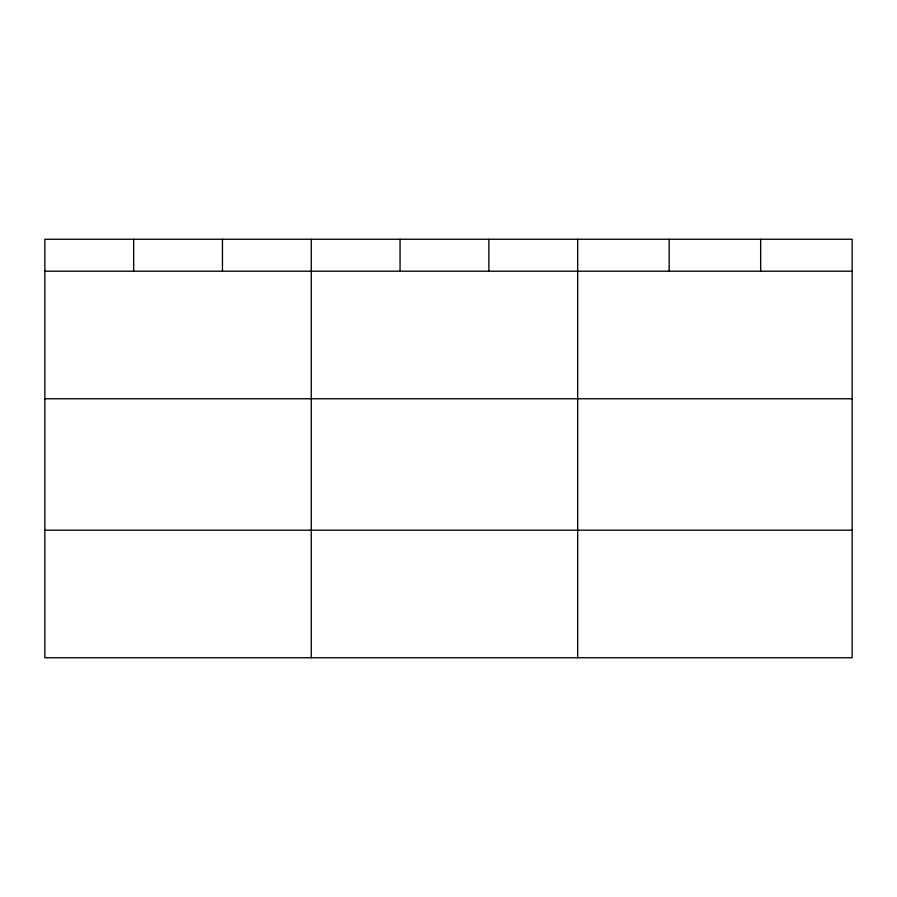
<?xml version="1.0" encoding="UTF-8"?>
<svg xmlns="http://www.w3.org/2000/svg" width="897" height="897" viewBox="0 0 897 897"><rect width="100%" height="100%" fill="white"/><g stroke="black" fill="none" stroke-linecap="round" stroke-linejoin="round"><path stroke-width="1.35" d="M852.15 271.208L852.15 657.748L44.85 657.748L44.85 239.252L852.15 239.252L852.15 271.208L44.85 271.208M44.85 398.761L852.15 398.761M44.85 530.194L852.15 530.194M760.656 239.252L760.656 271.208M669.162 239.252L669.162 271.208M577.668 239.252L577.668 657.748M488.865 239.252L488.865 271.208M400.062 239.252L400.062 271.208M311.259 239.252L311.259 657.748M222.456 239.252L222.456 271.208M133.653 239.252L133.653 271.208"/></g></svg>
